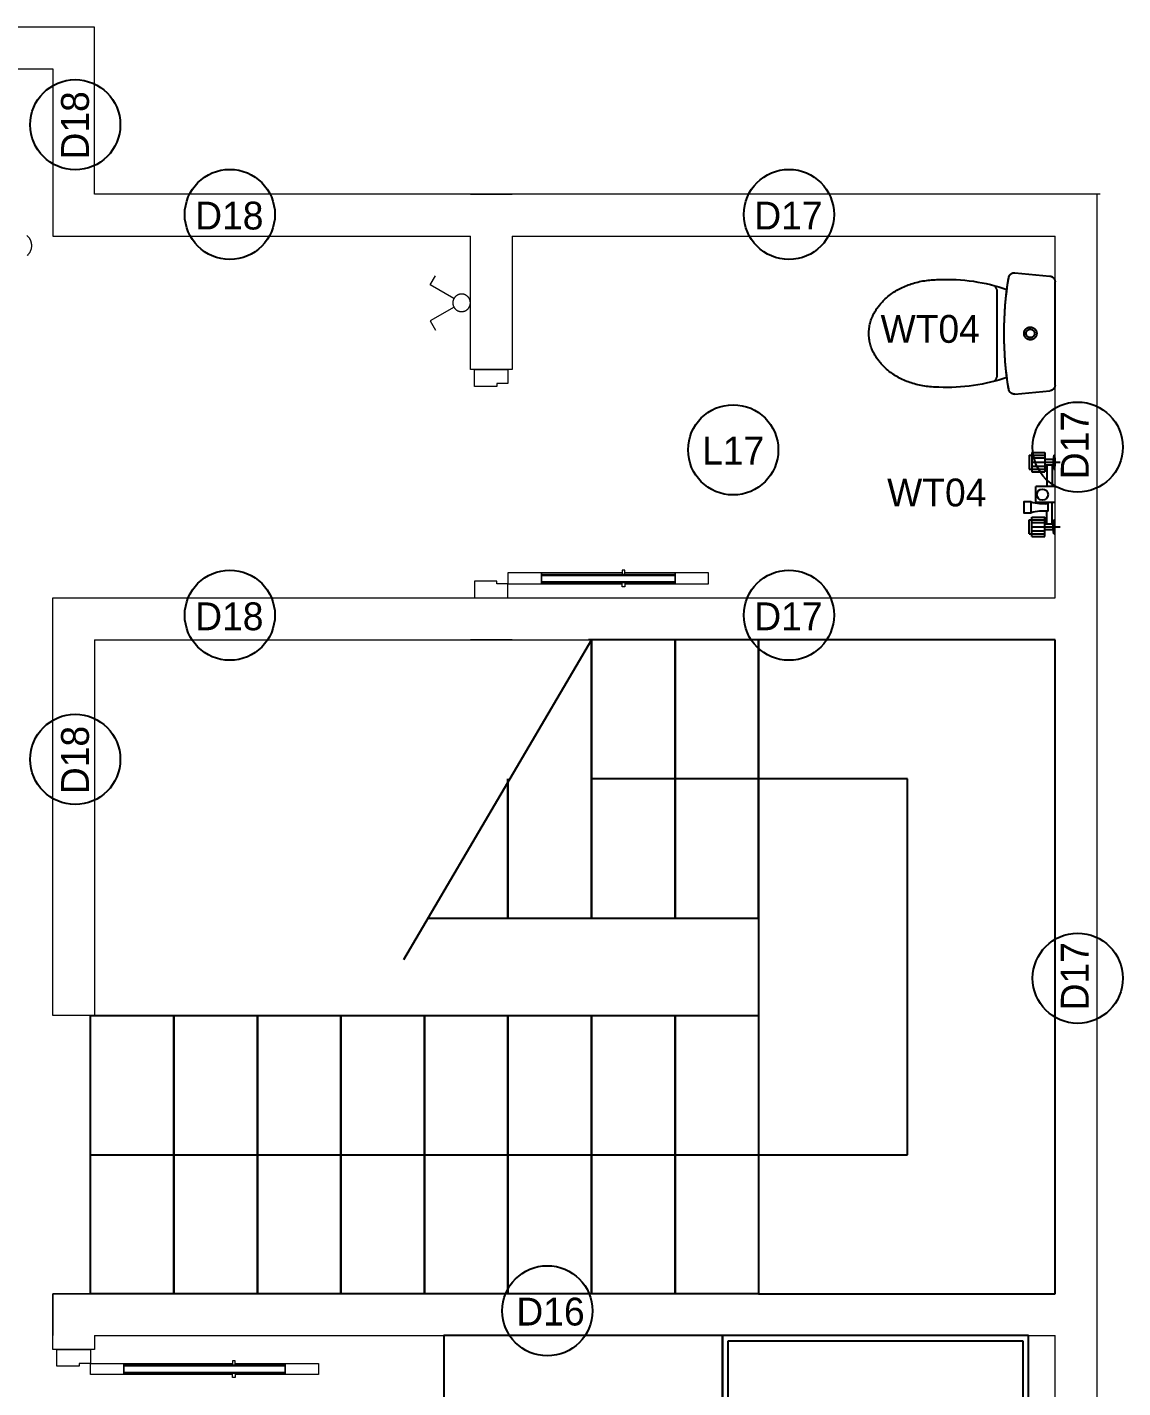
# Model space of a CAD drawing. Header units: metres. Extents: x 0 to 2861, y -1 to 1496.
# Drawn here: x 24.783 to 28.718, y 7.463 to 12.35 of the extents above; entities that cross this region are included whole.
import ezdxf

# ---------------------------------------------------------------- set-up
doc = ezdxf.new("R2010")
doc.units = ezdxf.units.M
for name, color, linetype, lineweight in [('#SAKLAR', 4, 'Continuous', 20), ('ARS-KUSEN', 25, 'Continuous', 9), ('ARS_DINDING', 1, 'Continuous', 15)]:
    doc.layers.add(name, color=color, linetype=linetype, lineweight=lineweight)
for name, color, linetype in [('ARS-FURNITURE', 252, 'Continuous'), ('ARS-LANTAI', 2, 'Continuous'), ('FURNITURE', 251, 'Continuous'), ('Furniture lavatory', 8, 'Continuous'), ('TEKS', 7, 'Continuous'), ('UTILITY', 6, 'Continuous')]:
    doc.layers.add(name, color=color, linetype=linetype)

# ---------------------------------------------------------------- blocks, each defined once
blk = doc.blocks.new('LEMARI BAJU 2')
at = {"layer": 'ARS-FURNITURE'}
blk.add_lwpolyline([(-86.58, -58), (23.42, -58), (23.42, 2), (-86.58, 2)], close=True, dxfattribs=at)
for points in [[(-84.58, 2), (-84.58, -56)], [(21.42, 0), (-84.58, 0)], [(-31.58, 0), (-31.58, 2)], [(21.42, -56), (21.42, 2)], [(-84.58, -56), (21.42, -56)]]:
    blk.add_lwpolyline(points, dxfattribs=at)
blk = doc.blocks.new('SWR')
at = {"layer": 'UTILITY'}
for p, q in [((82, 151.2), (35.5, 151.2)), ((35.5, 151.2), (35.5, 81.2)), ((82, 151.2), (82, 81.2)), ((35.5, 116.2), (-19, 116.2)), ((3, 141.2), (0, 141.2)), ((0, 131.2), (0, 101.2)), ((3, 141.2), (5.5, 126.2)), ((3, 141.2), (3, 91.2)), ((5.5, 106.2), (3, 91.2)), ((5.5, 126.2), (5.5, 106.2)), ((35.5, 126.2), (5.5, 126.2)), ((35.5, 106.2), (5.5, 106.2)), ((9, 106.2), (9, 29)), ((29, 106.2), (29, 59.7)), ((92, 141.2), (35.5, 141.2)), ((82, 131.2), (35.5, 131.2)), ((82, 116.2), (35.5, 116.2)), ((82, 101.2), (35.5, 101.2)), ((92, 141.2), (92, 91.2)), ((3, 91.2), (0, 91.2)), ((24.2, 59.8), (24.2, 29)), ((92, 91.2), (35.5, 91.2)), ((82, 81.2), (35.5, 81.2)), ((0, 29), (68.6, 29)), ((48, 33.2), (48, 29)), ((68.6, 29), (68.6, -29)), ((0, -29), (68.6, -29)), ((9, -106.2), (9, -29)), ((29, -106.2), (29, -29)), ((3, -91.2), (0, -91.2)), ((3, -141.2), (3, -91.2)), ((5.5, -106.2), (3, -91.2)), ((82, -81.2), (35.5, -81.2)), ((35.5, -151.2), (35.5, -81.2)), ((92, -91.2), (35.5, -91.2)), ((82, -151.2), (82, -81.2)), ((92, -141.2), (92, -91.2)), ((35.5, -116.2), (-19, -116.2)), ((0, -131.2), (0, -101.2)), ((3, -141.2), (0, -141.2)), ((3, -141.2), (5.5, -126.2)), ((35.5, -106.2), (5.5, -106.2)), ((5.5, -126.2), (5.5, -106.2)), ((35.5, -126.2), (5.5, -126.2)), ((82, -101.2), (35.5, -101.2)), ((82, -116.2), (35.5, -116.2)), ((82, -131.2), (35.5, -131.2)), ((92, -141.2), (35.5, -141.2)), ((82, -151.2), (35.5, -151.2))]:
    blk.add_line(p, q, dxfattribs=at)
blk.add_lwpolyline([(85, 65.8), (85, 27), (110.7, 27), (110.7, 65.8)], close=True, dxfattribs=at)
blk.add_circle((44.2, 0.5), 20, dxfattribs=at)
for centre, start, end in [((34.4, 269.6), 267.2371, 283.943), ((34.4, -176.8), 76.057, 92.7629)]:
    blk.add_arc(centre, 210, start, end, dxfattribs=at)

msp = doc.modelspace()

# ---------------------------------------------------------------- linework, layer by layer
at = {"layer": '#SAKLAR'}
for points in [[(26.2308, 11.4248), (26.2497, 11.4575)], [(26.3159, 11.3757), (26.2308, 11.4248)], [(26.316, 11.3441), (26.2309, 11.2948)], [(26.2309, 11.2948), (26.2499, 11.2622)]]:
    msp.add_lwpolyline(points, dxfattribs=at)
msp.add_lwpolyline([(26.3432, 11.3915), (26.3421, 11.3915), (26.341, 11.3914), (26.3399, 11.3913), (26.3388, 11.3912), (26.3378, 11.391), (26.3367, 11.3908), (26.3356, 11.3906), (26.3346, 11.3903), (26.3335, 11.39), (26.3325, 11.3896), (26.3315, 11.3892), (26.3304, 11.3888), (26.3295, 11.3883), (26.3285, 11.3878), (26.3275, 11.3873), (26.3266, 11.3867), (26.3257, 11.3862), (26.3248, 11.3855), (26.3239, 11.3849), (26.323, 11.3842), (26.3222, 11.3835), (26.3214, 11.3827), (26.3206, 11.3819), (26.3199, 11.3811), (26.3192, 11.3803), (26.3185, 11.3795), (26.3178, 11.3786), (26.3172, 11.3777), (26.3166, 11.3768), (26.316, 11.3759), (26.3155, 11.3749), (26.315, 11.3739), (26.3145, 11.3729), (26.3141, 11.3719), (26.3137, 11.3709), (26.3133, 11.3699), (26.313, 11.3688), (26.3127, 11.3678), (26.3124, 11.3667), (26.3122, 11.3656), (26.312, 11.3646), (26.3119, 11.3635), (26.3118, 11.3624), (26.3117, 11.3613), (26.3117, 11.3602), (26.3117, 11.3591), (26.3118, 11.358), (26.3118, 11.3569), (26.312, 11.3558), (26.3121, 11.3547), (26.3123, 11.3537), (26.3126, 11.3526), (26.3128, 11.3515), (26.3132, 11.3505), (26.3135, 11.3494), (26.3139, 11.3484), (26.3143, 11.3474), (26.3148, 11.3464), (26.3152, 11.3454), (26.3158, 11.3445), (26.3163, 11.3435), (26.3169, 11.3426), (26.3175, 11.3417), (26.3182, 11.3408), (26.3189, 11.34), (26.3196, 11.3391), (26.3203, 11.3383), (26.3211, 11.3375), (26.3219, 11.3368), (26.3227, 11.336), (26.3235, 11.3353), (26.3244, 11.3347), (26.3253, 11.334), (26.3262, 11.3334), (26.3271, 11.3328), (26.3281, 11.3323), (26.329, 11.3318), (26.33, 11.3313), (26.331, 11.3309), (26.332, 11.3305), (26.3331, 11.3301), (26.3341, 11.3298), (26.3352, 11.3295), (26.3362, 11.3292), (26.3373, 11.329), (26.3384, 11.3288), (26.3395, 11.3286), (26.3406, 11.3285), (26.3416, 11.3285), (26.3427, 11.3284), (26.3438, 11.3284), (26.3449, 11.3285), (26.346, 11.3285), (26.3471, 11.3286), (26.3482, 11.3288), (26.3493, 11.329), (26.3503, 11.3292), (26.3514, 11.3295), (26.3525, 11.3298), (26.3535, 11.3301), (26.3545, 11.3305), (26.3555, 11.3309), (26.3565, 11.3314), (26.3575, 11.3318), (26.3585, 11.3323), (26.3595, 11.3329), (26.3604, 11.3335), (26.3613, 11.3341), (26.3622, 11.3347), (26.363, 11.3354), (26.3639, 11.3361), (26.3647, 11.3368), (26.3655, 11.3376), (26.3663, 11.3384), (26.367, 11.3392), (26.3677, 11.34), (26.3684, 11.3409), (26.369, 11.3418), (26.3696, 11.3427), (26.3702, 11.3436), (26.3708, 11.3445), (26.3713, 11.3455), (26.3718, 11.3465), (26.3722, 11.3475), (26.3726, 11.3485), (26.373, 11.3495), (26.3734, 11.3506), (26.3737, 11.3516), (26.3739, 11.3527), (26.3742, 11.3537), (26.3744, 11.3548), (26.3745, 11.3559), (26.3747, 11.357), (26.3747, 11.3581), (26.3748, 11.3592), (26.3748, 11.3603), (26.3748, 11.3614), (26.3747, 11.3625), (26.3746, 11.3636), (26.3745, 11.3646), (26.3743, 11.3657), (26.3741, 11.3668), (26.3738, 11.3679), (26.3735, 11.3689), (26.3732, 11.37), (26.3728, 11.371), (26.3724, 11.372), (26.372, 11.373), (26.3715, 11.374), (26.371, 11.375), (26.3705, 11.3759), (26.3699, 11.3769), (26.3693, 11.3778), (26.3687, 11.3787), (26.368, 11.3795), (26.3673, 11.3804), (26.3666, 11.3812), (26.3658, 11.382), (26.365, 11.3828), (26.3642, 11.3835), (26.3634, 11.3842), (26.3626, 11.3849), (26.3617, 11.3856), (26.3608, 11.3862), (26.3599, 11.3868), (26.3589, 11.3873), (26.358, 11.3879), (26.357, 11.3884), (26.356, 11.3888), (26.355, 11.3893), (26.3539, 11.3896), (26.3529, 11.39), (26.3519, 11.3903), (26.3508, 11.3906), (26.3497, 11.3908), (26.3487, 11.391), (26.3476, 11.3912), (26.3465, 11.3913), (26.3454, 11.3914), (26.3443, 11.3915)], close=True, dxfattribs=at)
at = {"layer": 'ARS-FURNITURE'}
msp.add_lwpolyline([(27.2798, 7.65), (26.2798, 7.65), (26.2798, 7.25), (27.2798, 7.25)], close=True, dxfattribs=at)
at = {"layer": 'ARS-KUSEN'}
for points in [[(26.5098, 11.12), (26.5098, 11.07), (26.4698, 11.07), (26.4698, 11.06), (26.3898, 11.06), (26.3898, 11.12)], [(26.5098, 10.35), (26.6298, 10.35), (26.6298, 10.39), (26.5098, 10.39)], [(26.9198, 10.385), (26.9298, 10.385), (26.9298, 10.4), (26.9198, 10.4)], [(27.1098, 10.35), (27.2298, 10.35), (27.2298, 10.39), (27.1098, 10.39)], [(26.5098, 10.3), (26.5098, 10.35), (26.4698, 10.35), (26.4698, 10.36), (26.3898, 10.36), (26.3898, 10.3)], [(26.9198, 10.355), (26.9298, 10.355), (26.9298, 10.34), (26.9198, 10.34)], [(25.0098, 7.6), (25.0098, 7.55), (24.9698, 7.55), (24.9698, 7.54), (24.8898, 7.54), (24.8898, 7.6)], [(25.0098, 7.55), (25.1298, 7.55), (25.1298, 7.51), (25.0098, 7.51)], [(25.5198, 7.545), (25.5298, 7.545), (25.5298, 7.56), (25.5198, 7.56)], [(25.7098, 7.55), (25.8298, 7.55), (25.8298, 7.51), (25.7098, 7.51)], [(25.5198, 7.515), (25.5298, 7.515), (25.5298, 7.5), (25.5198, 7.5)]]:
    msp.add_lwpolyline(points, close=True, dxfattribs=at)
at = {"layer": 'ARS-KUSEN', "color": 16}
for points in [[(26.9198, 10.39), (26.6298, 10.39), (26.6298, 10.35), (26.9198, 10.35)], [(26.9298, 10.35), (27.1098, 10.35), (27.1098, 10.39), (26.9298, 10.39)], [(25.5198, 7.51), (25.1298, 7.51), (25.1298, 7.55), (25.5198, 7.55)], [(25.5298, 7.55), (25.7098, 7.55), (25.7098, 7.51), (25.5298, 7.51)]]:
    msp.add_lwpolyline(points, dxfattribs=at)
at = {"layer": 'ARS-KUSEN'}
for points in [[(26.6298, 10.385), (27.1098, 10.385)], [(26.6298, 10.381), (27.1098, 10.381)], [(26.6298, 10.359), (27.1098, 10.359)], [(26.6298, 10.355), (27.1098, 10.355)], [(25.1298, 7.545), (25.7098, 7.545)], [(25.1298, 7.541), (25.7098, 7.541)], [(25.1298, 7.519), (25.7098, 7.519)], [(25.1298, 7.515), (25.7098, 7.515)]]:
    msp.add_lwpolyline(points, dxfattribs=at)
at = {"layer": 'ARS-LANTAI'}
for points in [[(26.8098, 10.15), (26.1348, 9.0005)], [(26.8098, 10.15), (26.7985, 10.15)], [(26.8098, 10.15), (26.8098, 9.15)], [(27.1098, 10.15), (26.8098, 10.15)], [(26.8098, 9.15), (26.8098, 10.15)], [(27.1098, 10.15), (27.1098, 9.15)], [(27.4098, 10.15), (27.1098, 10.15)], [(27.1098, 9.15), (27.1098, 10.15)], [(27.4098, 10.15), (27.4098, 7.8)], [(28.4748, 10.15), (27.4098, 10.15)], [(27.4098, 9.15), (27.4098, 10.15)], [(27.4098, 10.15), (27.4098, 7.8)], [(28.4748, 7.8), (28.4748, 10.15)], [(26.5098, 9.65), (26.5098, 9.15)], [(26.5098, 9.15), (26.5098, 9.65)], [(27.9448, 9.65), (26.8098, 9.65)], [(27.9448, 8.3), (27.9448, 9.65)], [(26.2211, 9.15), (26.5098, 9.15)], [(26.5098, 9.15), (26.8098, 9.15)], [(26.8098, 9.15), (27.1098, 9.15)], [(27.1098, 9.15), (27.4098, 9.15)], [(25.0098, 7.8), (25.0098, 8.8)], [(25.0098, 8.8), (25.3098, 8.8)], [(25.3098, 7.8), (25.3098, 8.8)], [(25.3098, 8.8), (25.6098, 8.8)], [(25.3098, 8.8), (25.3098, 7.8)], [(25.6098, 7.8), (25.6098, 8.8)], [(25.6098, 8.8), (25.9098, 8.8)], [(25.6098, 8.8), (25.6098, 7.8)], [(25.9098, 7.8), (25.9098, 8.8)], [(25.9098, 8.8), (26.2098, 8.8)], [(25.9098, 8.8), (25.9098, 7.8)], [(26.2098, 7.8), (26.2098, 8.8)], [(26.2098, 8.8), (26.5098, 8.8)], [(26.2098, 8.8), (26.2098, 7.8)], [(26.5098, 7.8), (26.5098, 8.8)], [(26.5098, 8.8), (26.8098, 8.8)], [(26.5098, 8.8), (26.5098, 7.8)], [(26.8098, 7.8), (26.8098, 8.8)], [(26.8098, 8.8), (27.1098, 8.8)], [(26.8098, 8.8), (26.8098, 7.8)], [(27.1098, 7.8), (27.1098, 8.8)], [(27.1098, 8.8), (27.4098, 8.8)], [(27.1098, 8.8), (27.1098, 7.8)], [(27.4098, 8.8), (27.4098, 7.8)], [(25.0098, 8.3), (27.4098, 8.3)], [(27.4098, 8.3), (27.9448, 8.3)], [(25.3098, 7.8), (25.0098, 7.8)], [(25.6098, 7.8), (25.3098, 7.8)], [(25.9098, 7.8), (25.6098, 7.8)], [(26.2098, 7.8), (25.9098, 7.8)], [(26.5098, 7.8), (26.2098, 7.8)], [(26.8098, 7.8), (26.5098, 7.8)], [(27.1098, 7.8), (26.8098, 7.8)], [(27.4098, 7.8), (27.1098, 7.8)], [(27.4098, 7.8), (28.4748, 7.8)]]:
    msp.add_lwpolyline(points, dxfattribs=at)
at = {"layer": 'ARS_DINDING', "color": 251}
for points in [[(25.0248, 11.75), (25.0248, 12.35), (21.5248, 12.35)], [(21.5248, 12.2), (24.8748, 12.2)], [(24.8748, 12.2), (24.8748, 11.6), (26.3748, 11.6)], [(28.6368, 11.75), (25.0248, 11.75)], [(26.3748, 11.75), (26.5248, 11.75)], [(28.6248, 11.75), (28.6248, 3.975)], [(26.5248, 11.6), (26.5248, 11.12), (26.3748, 11.12), (26.3748, 11.6)], [(26.5248, 11.6), (28.4748, 11.6)], [(28.4748, 10.3), (28.4748, 11.6)], [(25.0248, 10.15), (25.0248, 8.8), (24.8748, 8.8), (24.8748, 10.3), (28.4748, 10.3)], [(25.0248, 10.15), (28.4748, 10.15)], [(26.5248, 10.15), (26.3748, 10.15)], [(28.4748, 7.8), (28.4748, 10.15)], [(28.4748, 7.8), (24.8748, 7.8), (24.8748, 7.65)], [(25.0248, 7.65), (25.0248, 7.6), (24.8748, 7.6), (24.8748, 7.8), (25.0248, 7.8)], [(25.0248, 7.65), (28.4748, 7.65)], [(28.4748, 4.125), (28.4748, 7.65)]]:
    msp.add_lwpolyline(points, dxfattribs=at)
at = {"layer": 'FURNITURE', "lineweight": 13}
msp.add_lwpolyline([(24.7829, 11.5296), (24.7841, 11.5306), (24.7853, 11.5318), (24.7865, 11.5329), (24.7876, 11.5342), (24.7886, 11.5354), (24.7897, 11.5367), (24.7906, 11.538), (24.7916, 11.5394), (24.7924, 11.5408), (24.7933, 11.5422), (24.794, 11.5436), (24.7948, 11.5451), (24.7954, 11.5466), (24.7961, 11.5481), (24.7966, 11.5496), (24.7971, 11.5512), (24.7976, 11.5528), (24.798, 11.5543), (24.7984, 11.5559), (24.7987, 11.5576), (24.7989, 11.5592), (24.7991, 11.5608), (24.7992, 11.5624), (24.7993, 11.5641), (24.7993, 11.5657), (24.7992, 11.5674), (24.7991, 11.569), (24.799, 11.5706), (24.7987, 11.5722), (24.7985, 11.5739), (24.7981, 11.5755), (24.7978, 11.5771), (24.7973, 11.5786), (24.7968, 11.5802), (24.7963, 11.5817), (24.7957, 11.5833), (24.795, 11.5848), (24.7943, 11.5862), (24.7935, 11.5877), (24.7927, 11.5891), (24.7919, 11.5905), (24.791, 11.5919), (24.79, 11.5932), (24.789, 11.5945), (24.788, 11.5958), (24.7869, 11.597), (24.7857, 11.5982), (24.7846, 11.5993), (24.7833, 11.6004), (24.7821, 11.6015)], dxfattribs=at)
at = {"layer": 'Furniture lavatory'}
for points in [[(27.9581, 11.428), (27.964, 11.4298), (27.97, 11.4315), (27.976, 11.4331), (27.982, 11.4346), (27.9881, 11.436), (27.9942, 11.4372), (28.0004, 11.4384), (28.0066, 11.4394), (28.0128, 11.4403), (28.019, 11.4411), (28.0253, 11.4418), (28.0316, 11.4423), (28.0379, 11.4428), (28.0442, 11.4431), (28.0505, 11.4433), (28.0568, 11.4433)], [(28.0568, 11.4433), (28.0725, 11.4439), (28.0882, 11.444), (28.1039, 11.4438), (28.1196, 11.4432), (28.1352, 11.4423), (28.1509, 11.4409), (28.1664, 11.4392), (28.1819, 11.4372), (28.1974, 11.4347), (28.2127, 11.432), (28.2279, 11.4288), (28.243, 11.4253), (28.258, 11.4215), (28.2728, 11.4173), (28.2875, 11.4129), (28.3021, 11.408)], [(28.308, 11.0509), (28.3043, 11.0756), (28.301, 11.1004), (28.2983, 11.1253), (28.296, 11.1503), (28.2942, 11.1754), (28.293, 11.2004), (28.2923, 11.2256), (28.292, 11.2507), (28.2923, 11.2758), (28.2931, 11.3009), (28.2943, 11.326), (28.2961, 11.3511), (28.2984, 11.376), (28.3012, 11.4009), (28.3044, 11.4257), (28.3082, 11.4504)], [(28.3082, 11.0496), (28.3044, 11.0743), (28.3012, 11.0991), (28.2984, 11.124), (28.2961, 11.1489), (28.2943, 11.174), (28.2931, 11.1991), (28.2923, 11.2242), (28.292, 11.2493), (28.2923, 11.2744), (28.293, 11.2996), (28.2942, 11.3246), (28.296, 11.3497), (28.2983, 11.3747), (28.301, 11.3996), (28.3043, 11.4244), (28.308, 11.4491)], [(28.3082, 11.4504), (28.3083, 11.4509), (28.3084, 11.4513), (28.3085, 11.4517), (28.3086, 11.4521), (28.3087, 11.4526), (28.3088, 11.453), (28.3089, 11.4534), (28.309, 11.4538), (28.3092, 11.4542), (28.3093, 11.4546), (28.3095, 11.455), (28.3096, 11.4553), (28.3098, 11.4557), (28.31, 11.4561), (28.3102, 11.4565), (28.3104, 11.4568), (28.3105, 11.4572), (28.3107, 11.4576), (28.311, 11.4579), (28.3112, 11.4582), (28.3114, 11.4586), (28.3116, 11.4589), (28.3118, 11.4592), (28.3121, 11.4596), (28.3123, 11.4599), (28.3125, 11.4602), (28.3128, 11.4605), (28.313, 11.4608), (28.3133, 11.4611), (28.3135, 11.4613), (28.3138, 11.4616), (28.3141, 11.4619), (28.3144, 11.4622), (28.3148, 11.4626), (28.3152, 11.4629), (28.3156, 11.4633), (28.316, 11.4636), (28.3165, 11.4639), (28.3169, 11.4643), (28.3174, 11.4646), (28.3178, 11.4649), (28.3183, 11.4652), (28.3188, 11.4654), (28.3193, 11.4657), (28.3198, 11.4659), (28.3203, 11.4662), (28.3209, 11.4664), (28.3214, 11.4666), (28.322, 11.4668), (28.3225, 11.467), (28.3231, 11.4672), (28.3237, 11.4673), (28.3242, 11.4675), (28.3248, 11.4676), (28.3254, 11.4677), (28.326, 11.4678), (28.3266, 11.4679), (28.3272, 11.4679), (28.3278, 11.468), (28.3284, 11.468), (28.329, 11.468), (28.3296, 11.468), (28.3302, 11.4679), (28.3308, 11.4679)], [(28.3308, 11.4679), (28.4559, 11.4561)], [(28.4559, 11.4561), (28.4563, 11.4561), (28.4568, 11.456), (28.4573, 11.4559), (28.4578, 11.4558), (28.4582, 11.4557), (28.4587, 11.4556), (28.4591, 11.4555), (28.4596, 11.4554), (28.46, 11.4553), (28.4605, 11.4551), (28.4609, 11.455), (28.4614, 11.4548), (28.4618, 11.4546), (28.4622, 11.4545), (28.4626, 11.4543), (28.4631, 11.4541), (28.4635, 11.4539), (28.4639, 11.4537), (28.4643, 11.4535), (28.4646, 11.4532), (28.465, 11.453), (28.4654, 11.4528), (28.4658, 11.4525), (28.4661, 11.4523), (28.4665, 11.452), (28.4668, 11.4517), (28.4671, 11.4515), (28.4675, 11.4512), (28.4678, 11.4509), (28.4681, 11.4506), (28.4684, 11.4504), (28.4687, 11.4501), (28.469, 11.4497), (28.4693, 11.4494), (28.4696, 11.449), (28.4699, 11.4487), (28.4702, 11.4483), (28.4705, 11.4479), (28.4708, 11.4475), (28.4711, 11.4471), (28.4714, 11.4467), (28.4717, 11.4463), (28.4719, 11.4459), (28.4722, 11.4454), (28.4724, 11.445), (28.4726, 11.4445), (28.4729, 11.4441), (28.4731, 11.4436), (28.4733, 11.4431), (28.4735, 11.4426), (28.4736, 11.4421), (28.4738, 11.4416), (28.474, 11.4411), (28.4741, 11.4406), (28.4742, 11.4401), (28.4744, 11.4396), (28.4745, 11.4391), (28.4745, 11.4385), (28.4746, 11.438), (28.4747, 11.4375), (28.4747, 11.4369), (28.4748, 11.4364), (28.4748, 11.4358), (28.4748, 11.4353)], [(27.8795, 11.3867), (27.8837, 11.3899), (27.8881, 11.3931), (27.8925, 11.3961), (27.8971, 11.3991), (27.9017, 11.4021), (27.9064, 11.4049), (27.9113, 11.4076), (27.9162, 11.4103), (27.9211, 11.4129), (27.9262, 11.4153), (27.9314, 11.4177), (27.9366, 11.42), (27.9419, 11.4221), (27.9472, 11.4242), (27.9527, 11.4261), (27.9581, 11.428)], [(28.2569, 11.4218), (28.2576, 11.4207), (28.2583, 11.4196), (28.2591, 11.4185), (28.2598, 11.4174), (28.2604, 11.4162), (28.2611, 11.415), (28.2617, 11.4138), (28.2623, 11.4126), (28.2629, 11.4113), (28.2635, 11.4101), (28.264, 11.4088), (28.2646, 11.4075), (28.2651, 11.4062), (28.2655, 11.4049), (28.266, 11.4035), (28.2664, 11.4022)], [(28.2664, 11.0978), (28.2664, 11.4022)], [(28.4748, 11.0647), (28.4748, 11.4353)], [(27.8239, 11.3213), (27.8258, 11.3247), (27.8278, 11.3281), (27.8298, 11.3314), (27.8318, 11.3347), (27.8339, 11.3379), (27.836, 11.341), (27.8382, 11.3441), (27.8405, 11.3472), (27.8427, 11.3501), (27.845, 11.353), (27.8474, 11.3559), (27.8498, 11.3587), (27.8522, 11.3614), (27.8546, 11.3641), (27.8571, 11.3667), (27.8596, 11.3693), (27.8643, 11.3738), (27.8691, 11.3782), (27.8742, 11.3825), (27.8795, 11.3867)], [(27.806, 11.25), (27.8061, 11.2547), (27.8063, 11.2595), (27.8067, 11.2642), (27.8072, 11.2689), (27.8078, 11.2735), (27.8087, 11.2782), (27.8096, 11.2828), (27.8107, 11.2873), (27.8119, 11.2918), (27.8133, 11.2962), (27.8147, 11.3006), (27.8164, 11.3049), (27.8181, 11.3091), (27.8199, 11.3132), (27.8219, 11.3173), (27.8239, 11.3213)], [(27.8239, 11.1787), (27.8219, 11.1827), (27.8199, 11.1868), (27.8181, 11.1909), (27.8164, 11.1951), (27.8147, 11.1994), (27.8133, 11.2038), (27.8119, 11.2082), (27.8107, 11.2127), (27.8096, 11.2172), (27.8087, 11.2218), (27.8078, 11.2265), (27.8072, 11.2311), (27.8067, 11.2358), (27.8063, 11.2405), (27.8061, 11.2453), (27.806, 11.25)], [(27.8795, 11.1133), (27.8742, 11.1175), (27.8691, 11.1218), (27.8643, 11.1262), (27.8596, 11.1307), (27.8571, 11.1333), (27.8546, 11.1359), (27.8522, 11.1386), (27.8498, 11.1413), (27.8474, 11.1441), (27.845, 11.147), (27.8427, 11.1499), (27.8405, 11.1528), (27.8382, 11.1559), (27.836, 11.159), (27.8339, 11.1621), (27.8318, 11.1653), (27.8298, 11.1686), (27.8278, 11.1719), (27.8258, 11.1753), (27.8239, 11.1787)], [(27.9581, 11.072), (27.9527, 11.0739), (27.9472, 11.0758), (27.9419, 11.0779), (27.9366, 11.08), (27.9314, 11.0823), (27.9262, 11.0847), (27.9211, 11.0871), (27.9162, 11.0897), (27.9113, 11.0924), (27.9064, 11.0951), (27.9017, 11.0979), (27.8971, 11.1009), (27.8925, 11.1039), (27.8881, 11.1069), (27.8837, 11.1101), (27.8795, 11.1133)], [(28.2664, 11.0978), (28.266, 11.0965), (28.2655, 11.0951), (28.2651, 11.0938), (28.2646, 11.0925), (28.264, 11.0912), (28.2635, 11.0899), (28.2629, 11.0887), (28.2623, 11.0874), (28.2617, 11.0862), (28.2611, 11.085), (28.2604, 11.0838), (28.2598, 11.0826), (28.2591, 11.0815), (28.2583, 11.0804), (28.2576, 11.0793), (28.2569, 11.0782)], [(28.0568, 11.0567), (28.0505, 11.0567), (28.0442, 11.0569), (28.0379, 11.0572), (28.0316, 11.0577), (28.0253, 11.0582), (28.019, 11.0589), (28.0128, 11.0597), (28.0066, 11.0606), (28.0004, 11.0616), (27.9942, 11.0628), (27.9881, 11.064), (27.982, 11.0654), (27.976, 11.0669), (27.97, 11.0685), (27.964, 11.0702), (27.9581, 11.072)], [(28.3021, 11.092), (28.2875, 11.0871), (28.2728, 11.0827), (28.258, 11.0785), (28.243, 11.0747), (28.2279, 11.0712), (28.2127, 11.068), (28.1974, 11.0653), (28.1819, 11.0628), (28.1664, 11.0608), (28.1509, 11.0591), (28.1352, 11.0577), (28.1196, 11.0568), (28.1039, 11.0562), (28.0882, 11.056), (28.0725, 11.0561), (28.0568, 11.0567)], [(28.3308, 11.0321), (28.3302, 11.0321), (28.3296, 11.032), (28.329, 11.032), (28.3284, 11.032), (28.3278, 11.032), (28.3272, 11.0321), (28.3266, 11.0321), (28.326, 11.0322), (28.3254, 11.0323), (28.3248, 11.0324), (28.3242, 11.0325), (28.3237, 11.0327), (28.3231, 11.0328), (28.3225, 11.033), (28.322, 11.0332), (28.3214, 11.0334), (28.3209, 11.0336), (28.3203, 11.0338), (28.3198, 11.0341), (28.3193, 11.0343), (28.3188, 11.0346), (28.3183, 11.0348), (28.3178, 11.0351), (28.3174, 11.0354), (28.3169, 11.0357), (28.3165, 11.0361), (28.316, 11.0364), (28.3156, 11.0367), (28.3152, 11.0371), (28.3148, 11.0374), (28.3144, 11.0378), (28.3141, 11.0381), (28.3138, 11.0384), (28.3135, 11.0387), (28.3133, 11.0389), (28.313, 11.0392), (28.3128, 11.0395), (28.3125, 11.0398), (28.3123, 11.0401), (28.3121, 11.0404), (28.3118, 11.0408), (28.3116, 11.0411), (28.3114, 11.0414), (28.3112, 11.0418), (28.311, 11.0421), (28.3107, 11.0424), (28.3105, 11.0428), (28.3104, 11.0432), (28.3102, 11.0435), (28.31, 11.0439), (28.3098, 11.0443), (28.3096, 11.0447), (28.3095, 11.045), (28.3093, 11.0454), (28.3092, 11.0458), (28.309, 11.0462), (28.3089, 11.0466), (28.3088, 11.047), (28.3087, 11.0474), (28.3086, 11.0479), (28.3085, 11.0483), (28.3084, 11.0487), (28.3083, 11.0491), (28.3082, 11.0496)], [(28.4748, 11.0647), (28.4748, 11.0642), (28.4748, 11.0636), (28.4747, 11.0631), (28.4747, 11.0625), (28.4746, 11.062), (28.4745, 11.0615), (28.4745, 11.0609), (28.4744, 11.0604), (28.4742, 11.0599), (28.4741, 11.0594), (28.474, 11.0589), (28.4738, 11.0584), (28.4736, 11.0579), (28.4735, 11.0574), (28.4733, 11.0569), (28.4731, 11.0564), (28.4729, 11.0559), (28.4726, 11.0555), (28.4724, 11.055), (28.4722, 11.0546), (28.4719, 11.0541), (28.4717, 11.0537), (28.4714, 11.0533), (28.4711, 11.0529), (28.4708, 11.0525), (28.4705, 11.0521), (28.4702, 11.0517), (28.4699, 11.0513), (28.4696, 11.051), (28.4693, 11.0506), (28.469, 11.0503), (28.4687, 11.0499), (28.4684, 11.0496), (28.4681, 11.0494), (28.4678, 11.0491), (28.4675, 11.0488), (28.4671, 11.0485), (28.4668, 11.0483), (28.4665, 11.048), (28.4661, 11.0477), (28.4658, 11.0475), (28.4654, 11.0472), (28.465, 11.047), (28.4646, 11.0468), (28.4643, 11.0465), (28.4639, 11.0463), (28.4635, 11.0461), (28.4631, 11.0459), (28.4626, 11.0457), (28.4622, 11.0455), (28.4618, 11.0454), (28.4614, 11.0452), (28.4609, 11.045), (28.4605, 11.0449), (28.46, 11.0447), (28.4596, 11.0446), (28.4591, 11.0445), (28.4587, 11.0444), (28.4582, 11.0443), (28.4578, 11.0442), (28.4573, 11.0441), (28.4568, 11.044), (28.4563, 11.0439), (28.4559, 11.0439)], [(28.3308, 11.0321), (28.4559, 11.0439)]]:
    msp.add_lwpolyline(points, dxfattribs=at)
for points in [[(28.4022, 11.2661), (28.4025, 11.2657), (28.4029, 11.2654), (28.4032, 11.265), (28.4036, 11.2646), (28.4039, 11.2642), (28.4042, 11.2638), (28.4045, 11.2633), (28.4048, 11.2629), (28.4051, 11.2625), (28.4054, 11.262), (28.4057, 11.2615), (28.406, 11.261), (28.4062, 11.2606), (28.4065, 11.2601), (28.4067, 11.2596), (28.407, 11.259), (28.4072, 11.2585), (28.4074, 11.258), (28.4076, 11.2575), (28.4078, 11.2569), (28.4079, 11.2564), (28.4081, 11.2558), (28.4082, 11.2552), (28.4084, 11.2547), (28.4085, 11.2541), (28.4086, 11.2535), (28.4086, 11.2529), (28.4087, 11.2524), (28.4088, 11.2518), (28.4088, 11.2512), (28.4088, 11.2506), (28.4088, 11.25), (28.4088, 11.2494), (28.4088, 11.2488), (28.4088, 11.2482), (28.4087, 11.2476), (28.4086, 11.2471), (28.4086, 11.2465), (28.4085, 11.2459), (28.4084, 11.2453), (28.4082, 11.2448), (28.4081, 11.2442), (28.4079, 11.2436), (28.4078, 11.2431), (28.4076, 11.2425), (28.4074, 11.242), (28.4072, 11.2415), (28.407, 11.241), (28.4067, 11.2404), (28.4065, 11.2399), (28.4062, 11.2394), (28.406, 11.239), (28.4057, 11.2385), (28.4054, 11.238), (28.4051, 11.2375), (28.4048, 11.2371), (28.4045, 11.2367), (28.4042, 11.2362), (28.4039, 11.2358), (28.4036, 11.2354), (28.4032, 11.235), (28.4029, 11.2346), (28.4025, 11.2343), (28.4022, 11.2339), (28.4018, 11.2335), (28.4014, 11.2332), (28.4011, 11.2329), (28.4007, 11.2325), (28.4003, 11.2322), (28.3998, 11.2319), (28.3994, 11.2315), (28.399, 11.2312), (28.3985, 11.2309), (28.3981, 11.2306), (28.3976, 11.2304), (28.3971, 11.2301), (28.3966, 11.2298), (28.3961, 11.2296), (28.3956, 11.2293), (28.3951, 11.2291), (28.3946, 11.2289), (28.3941, 11.2287), (28.3935, 11.2285), (28.393, 11.2283), (28.3924, 11.2281), (28.3919, 11.228), (28.3913, 11.2278), (28.3907, 11.2277), (28.3902, 11.2276), (28.3896, 11.2275), (28.389, 11.2274), (28.3884, 11.2274), (28.3878, 11.2273), (28.3872, 11.2273), (28.3867, 11.2272), (28.3861, 11.2272), (28.3855, 11.2272), (28.3849, 11.2273), (28.3843, 11.2273), (28.3837, 11.2274), (28.3831, 11.2274), (28.3826, 11.2275), (28.382, 11.2276), (28.3814, 11.2277), (28.3808, 11.2278), (28.3803, 11.228), (28.3797, 11.2281), (28.3792, 11.2283), (28.3786, 11.2285), (28.3781, 11.2287), (28.3775, 11.2289), (28.377, 11.2291), (28.3765, 11.2293), (28.376, 11.2296), (28.3755, 11.2298), (28.375, 11.2301), (28.3745, 11.2304), (28.3741, 11.2306), (28.3736, 11.2309), (28.3732, 11.2312), (28.3727, 11.2315), (28.3723, 11.2319), (28.3719, 11.2322), (28.3715, 11.2325), (28.3711, 11.2329), (28.3707, 11.2332), (28.3703, 11.2335), (28.37, 11.2339), (28.3696, 11.2343), (28.3693, 11.2346), (28.3689, 11.235), (28.3686, 11.2354), (28.3683, 11.2358), (28.3679, 11.2362), (28.3676, 11.2367), (28.3673, 11.2371), (28.367, 11.2375), (28.3667, 11.238), (28.3664, 11.2385), (28.3662, 11.239), (28.3659, 11.2394), (28.3656, 11.2399), (28.3654, 11.2404), (28.3652, 11.241), (28.365, 11.2415), (28.3647, 11.242), (28.3646, 11.2425), (28.3644, 11.2431), (28.3642, 11.2436), (28.3641, 11.2442), (28.3639, 11.2448), (28.3638, 11.2453), (28.3637, 11.2459), (28.3636, 11.2465), (28.3635, 11.2471), (28.3634, 11.2476), (28.3634, 11.2482), (28.3633, 11.2488), (28.3633, 11.2494), (28.3633, 11.25), (28.3633, 11.2506), (28.3633, 11.2512), (28.3634, 11.2518), (28.3634, 11.2524), (28.3635, 11.2529), (28.3636, 11.2535), (28.3637, 11.2541), (28.3638, 11.2547), (28.3639, 11.2552), (28.3641, 11.2558), (28.3642, 11.2564), (28.3644, 11.2569), (28.3646, 11.2575), (28.3647, 11.258), (28.365, 11.2585), (28.3652, 11.259), (28.3654, 11.2596), (28.3656, 11.2601), (28.3659, 11.2606), (28.3662, 11.261), (28.3664, 11.2615), (28.3667, 11.262), (28.367, 11.2625), (28.3673, 11.2629), (28.3676, 11.2633), (28.3679, 11.2638), (28.3683, 11.2642), (28.3686, 11.2646), (28.3689, 11.265), (28.3693, 11.2654), (28.3696, 11.2657), (28.37, 11.2661), (28.3703, 11.2665), (28.3707, 11.2668), (28.3711, 11.2671), (28.3715, 11.2675), (28.3719, 11.2678), (28.3723, 11.2681), (28.3727, 11.2685), (28.3732, 11.2688), (28.3736, 11.2691), (28.3741, 11.2694), (28.3745, 11.2696), (28.375, 11.2699), (28.3755, 11.2702), (28.376, 11.2704), (28.3765, 11.2707), (28.377, 11.2709), (28.3775, 11.2711), (28.3781, 11.2713), (28.3786, 11.2715), (28.3792, 11.2717), (28.3797, 11.2719), (28.3803, 11.272), (28.3808, 11.2722), (28.3814, 11.2723), (28.382, 11.2724), (28.3826, 11.2725), (28.3831, 11.2726), (28.3837, 11.2726), (28.3843, 11.2727), (28.3849, 11.2727), (28.3855, 11.2728), (28.3861, 11.2728), (28.3867, 11.2728), (28.3872, 11.2727), (28.3878, 11.2727), (28.3884, 11.2726), (28.389, 11.2726), (28.3896, 11.2725), (28.3902, 11.2724), (28.3907, 11.2723), (28.3913, 11.2722), (28.3919, 11.272), (28.3924, 11.2719), (28.393, 11.2717), (28.3935, 11.2715), (28.3941, 11.2713), (28.3946, 11.2711), (28.3951, 11.2709), (28.3956, 11.2707), (28.3961, 11.2704), (28.3966, 11.2702), (28.3971, 11.2699), (28.3976, 11.2696), (28.3981, 11.2694), (28.3985, 11.2691), (28.399, 11.2688), (28.3994, 11.2685), (28.3998, 11.2681), (28.4003, 11.2678), (28.4007, 11.2675), (28.4011, 11.2671), (28.4014, 11.2668), (28.4018, 11.2665)], [(28.3968, 11.2393), (28.3965, 11.239), (28.3963, 11.2388), (28.396, 11.2386), (28.3958, 11.2384), (28.3955, 11.2381), (28.3952, 11.2379), (28.395, 11.2377), (28.3947, 11.2375), (28.3944, 11.2373), (28.3941, 11.2371), (28.3937, 11.2369), (28.3934, 11.2367), (28.3931, 11.2366), (28.3928, 11.2364), (28.3924, 11.2362), (28.3921, 11.2361), (28.3917, 11.2359), (28.3914, 11.2358), (28.391, 11.2357), (28.3907, 11.2356), (28.3903, 11.2354), (28.3899, 11.2353), (28.3896, 11.2352), (28.3892, 11.2352), (28.3888, 11.2351), (28.3884, 11.235), (28.388, 11.235), (28.3876, 11.2349), (28.3872, 11.2349), (28.3869, 11.2349), (28.3865, 11.2348), (28.3861, 11.2348), (28.3857, 11.2348), (28.3853, 11.2349), (28.3849, 11.2349), (28.3845, 11.2349), (28.3841, 11.235), (28.3837, 11.235), (28.3833, 11.2351), (28.383, 11.2352), (28.3826, 11.2352), (28.3822, 11.2353), (28.3818, 11.2354), (28.3815, 11.2356), (28.3811, 11.2357), (28.3807, 11.2358), (28.3804, 11.2359), (28.38, 11.2361), (28.3797, 11.2362), (28.3794, 11.2364), (28.379, 11.2366), (28.3787, 11.2367), (28.3784, 11.2369), (28.3781, 11.2371), (28.3778, 11.2373), (28.3775, 11.2375), (28.3772, 11.2377), (28.3769, 11.2379), (28.3766, 11.2381), (28.3764, 11.2384), (28.3761, 11.2386), (28.3758, 11.2388), (28.3756, 11.239), (28.3753, 11.2393), (28.3751, 11.2395), (28.3749, 11.2398), (28.3747, 11.24), (28.3744, 11.2403), (28.3742, 11.2406), (28.374, 11.2408), (28.3738, 11.2411), (28.3736, 11.2414), (28.3734, 11.2417), (28.3732, 11.242), (28.373, 11.2423), (28.3728, 11.2426), (28.3726, 11.243), (28.3725, 11.2433), (28.3723, 11.2436), (28.3722, 11.244), (28.372, 11.2443), (28.3719, 11.2447), (28.3717, 11.245), (28.3716, 11.2454), (28.3715, 11.2458), (28.3714, 11.2461), (28.3713, 11.2465), (28.3712, 11.2469), (28.3712, 11.2473), (28.3711, 11.2477), (28.371, 11.248), (28.371, 11.2484), (28.371, 11.2488), (28.3709, 11.2492), (28.3709, 11.2496), (28.3709, 11.25), (28.3709, 11.2504), (28.3709, 11.2508), (28.371, 11.2512), (28.371, 11.2516), (28.371, 11.252), (28.3711, 11.2523), (28.3712, 11.2527), (28.3712, 11.2531), (28.3713, 11.2535), (28.3714, 11.2539), (28.3715, 11.2542), (28.3716, 11.2546), (28.3717, 11.255), (28.3719, 11.2553), (28.372, 11.2557), (28.3722, 11.256), (28.3723, 11.2564), (28.3725, 11.2567), (28.3726, 11.257), (28.3728, 11.2574), (28.373, 11.2577), (28.3732, 11.258), (28.3734, 11.2583), (28.3736, 11.2586), (28.3738, 11.2589), (28.374, 11.2592), (28.3742, 11.2594), (28.3744, 11.2597), (28.3747, 11.26), (28.3749, 11.2602), (28.3751, 11.2605), (28.3753, 11.2607), (28.3756, 11.261), (28.3758, 11.2612), (28.3761, 11.2614), (28.3764, 11.2616), (28.3766, 11.2619), (28.3769, 11.2621), (28.3772, 11.2623), (28.3775, 11.2625), (28.3778, 11.2627), (28.3781, 11.2629), (28.3784, 11.2631), (28.3787, 11.2633), (28.379, 11.2634), (28.3794, 11.2636), (28.3797, 11.2638), (28.38, 11.2639), (28.3804, 11.2641), (28.3807, 11.2642), (28.3811, 11.2643), (28.3815, 11.2644), (28.3818, 11.2646), (28.3822, 11.2647), (28.3826, 11.2648), (28.383, 11.2648), (28.3833, 11.2649), (28.3837, 11.265), (28.3841, 11.265), (28.3845, 11.2651), (28.3849, 11.2651), (28.3853, 11.2651), (28.3857, 11.2652), (28.3861, 11.2652), (28.3865, 11.2652), (28.3869, 11.2651), (28.3872, 11.2651), (28.3876, 11.2651), (28.388, 11.265), (28.3884, 11.265), (28.3888, 11.2649), (28.3892, 11.2648), (28.3896, 11.2648), (28.3899, 11.2647), (28.3903, 11.2646), (28.3907, 11.2644), (28.391, 11.2643), (28.3914, 11.2642), (28.3917, 11.2641), (28.3921, 11.2639), (28.3924, 11.2638), (28.3928, 11.2636), (28.3931, 11.2634), (28.3934, 11.2633), (28.3937, 11.2631), (28.3941, 11.2629), (28.3944, 11.2627), (28.3947, 11.2625), (28.395, 11.2623), (28.3952, 11.2621), (28.3955, 11.2619), (28.3958, 11.2616), (28.396, 11.2614), (28.3963, 11.2612), (28.3965, 11.261), (28.3968, 11.2607), (28.397, 11.2605), (28.3973, 11.2602), (28.3975, 11.26), (28.3977, 11.2597), (28.3979, 11.2594), (28.3981, 11.2592), (28.3984, 11.2589), (28.3986, 11.2586), (28.3988, 11.2583), (28.399, 11.258), (28.3991, 11.2577), (28.3993, 11.2574), (28.3995, 11.257), (28.3997, 11.2567), (28.3998, 11.2564), (28.4, 11.256), (28.4001, 11.2557), (28.4003, 11.2553), (28.4004, 11.255), (28.4005, 11.2546), (28.4006, 11.2542), (28.4007, 11.2539), (28.4008, 11.2535), (28.4009, 11.2531), (28.401, 11.2527), (28.401, 11.2523), (28.4011, 11.252), (28.4011, 11.2516), (28.4012, 11.2512), (28.4012, 11.2508), (28.4012, 11.2504), (28.4012, 11.25), (28.4012, 11.2496), (28.4012, 11.2492), (28.4012, 11.2488), (28.4011, 11.2484), (28.4011, 11.248), (28.401, 11.2477), (28.401, 11.2473), (28.4009, 11.2469), (28.4008, 11.2465), (28.4007, 11.2461), (28.4006, 11.2458), (28.4005, 11.2454), (28.4004, 11.245), (28.4003, 11.2447), (28.4001, 11.2443), (28.4, 11.244), (28.3998, 11.2436), (28.3997, 11.2433), (28.3995, 11.243), (28.3993, 11.2426), (28.3991, 11.2423), (28.399, 11.242), (28.3988, 11.2417), (28.3986, 11.2414), (28.3984, 11.2411), (28.3981, 11.2408), (28.3979, 11.2406), (28.3977, 11.2403), (28.3975, 11.24), (28.3973, 11.2398), (28.397, 11.2395)]]:
    msp.add_lwpolyline(points, close=True, dxfattribs=at)
at = {"layer": 'TEKS', "color": 5}
for centre in [(24.9555, 11.9997), (25.5108, 11.6774), (27.519, 11.6774), (28.5562, 10.8416), (25.5108, 10.2379), (27.519, 10.2379), (24.9555, 9.72), (28.5562, 8.9337), (26.6513, 7.7392)]:
    msp.add_circle(centre, 0.1619, dxfattribs=at)
at = {"layer": 'TEKS'}
msp.add_circle((27.3187, 10.8318), 0.1619, dxfattribs=at)

# ---------------------------------------------------------------- block references
at = {"layer": 'ARS-FURNITURE', "rotation": 180}
for name, p, xscale, yscale, zscale in [('SWR', (28.4738, 10.6717), 0.001, 0.001, 0.001), ('LEMARI BAJU 2', (27.514, 7.07), 0.01, 0.01, 0.01)]:
    msp.add_blockref(name, p, dxfattribs=dict(at, xscale=xscale, yscale=yscale, zscale=zscale))

# ---------------------------------------------------------------- texts
at = {"layer": 'TEKS', "char_height": 0.1, "attachment_point": 1, "rotation": 90}
for s, insert in [('D18', (24.9046, 11.8747)), ('D17', (28.4955, 10.7262)), ('D18', (24.9046, 9.595)), ('D17', (28.4955, 8.8184))]:
    msp.add_mtext_dynamic_manual_height_columns(s, width=29.643153, gutter_width=1, heights=[0], dxfattribs=dict(at, insert=insert))
at = {"layer": 'TEKS', "char_height": 0.1, "attachment_point": 1}
for s, insert in [('D18', (25.3863, 11.7234)), ('D17', (27.3945, 11.7234)), ('L17', (27.2073, 10.879)), ('D18', (25.3863, 10.2839)), ('D17', (27.3945, 10.2839)), ('D16', (26.5399, 7.7864))]:
    msp.add_mtext_dynamic_manual_height_columns(s, width=29.643153, gutter_width=1, heights=[0], dxfattribs=dict(at, insert=insert))
at = {"layer": 'TEKS', "color": 6, "char_height": 0.1, "attachment_point": 1}
for insert in [(27.848, 11.3163), (27.8716, 10.7287)]:
    msp.add_mtext_dynamic_manual_height_columns('WT04', width=29.643153, gutter_width=1, heights=[0.091], dxfattribs=dict(at, insert=insert))

doc.saveas('drawing.dxf')
